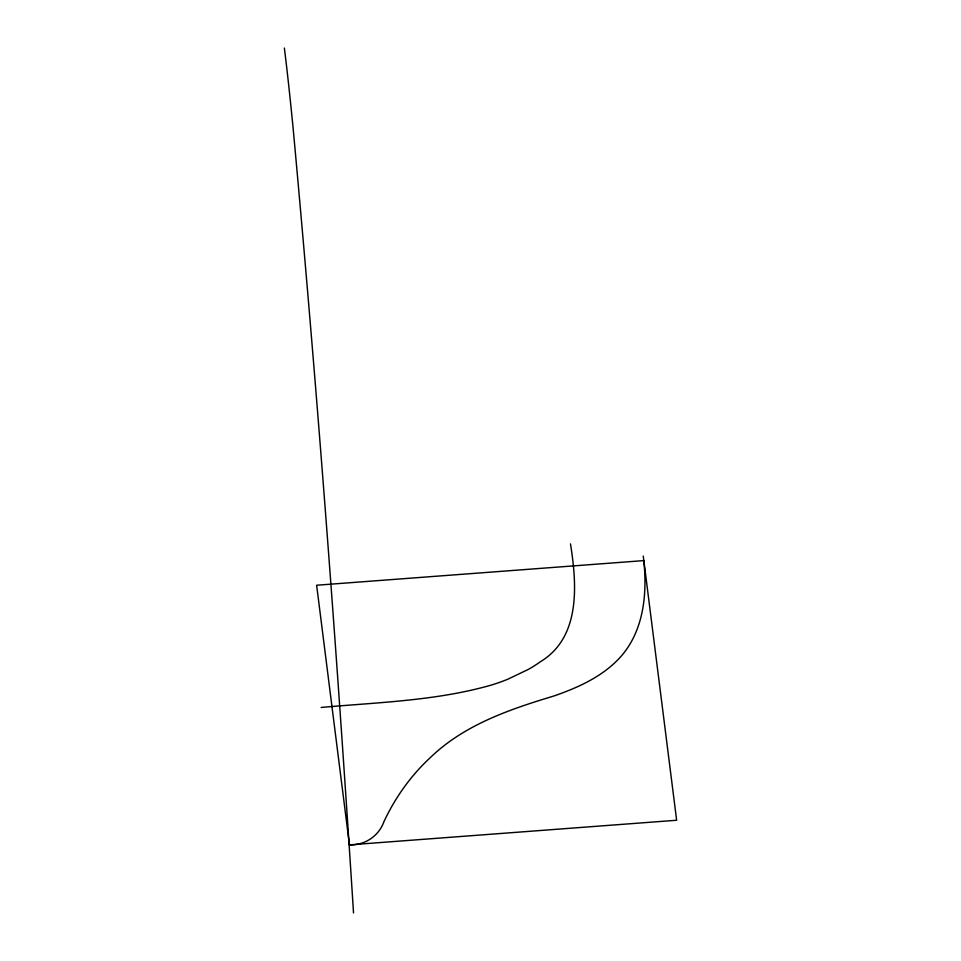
<?xml version="1.0" encoding="UTF-8"?>
<svg xmlns="http://www.w3.org/2000/svg" width="961" height="961" viewBox="0 0 961 961"><rect width="100%" height="100%" fill="white"/><g stroke="black" fill="none" stroke-linecap="round" stroke-linejoin="round"><path stroke-width="1.44" d="M349.444 844.875L676.64 820.25L643.846 560.599L316.637 585.237L349.444 844.875C364.94 845.416 378.958 835.986 384.064 821.355C395.343 797.462 410.864 775.563 430.312 757.616C464.139 724.834 509.558 709.374 553.68 696.064C579.063 687.295 604.733 675.679 622.44 654.741C645.011 627.449 647.474 589.814 643.269 556.047M321.154 707.452C378.069 702.323 436.078 700.881 491.347 685.073A137.567 65.961 -3.4 0 0 507.636 679.307L528.406 669.373A148.114 71.006 -3.4 0 0 540.394 661.733C580.937 637.203 576.888 584.324 570.486 543.89M353.528 912.95C336.794 650.597 317.13 388.4 292.973 126.636A343.377 9.49 85.7 0 0 284.36 48.038"/></g></svg>
